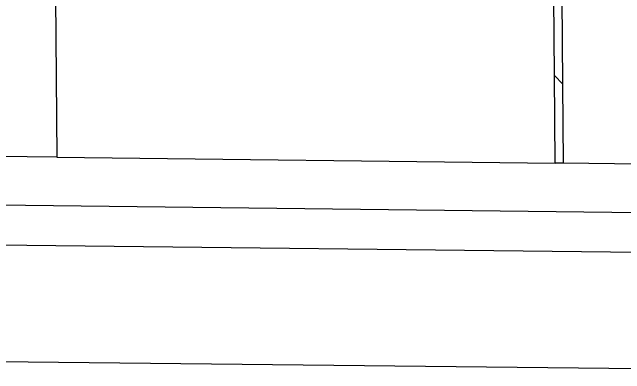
# Model space of a CAD drawing. Extents: x -106 to 80, y -44 to 65.
# Drawn here: x -58.79 to -51.97, y 38.27 to 42.29 of the extents above; entities that cross this region are included whole.
import ezdxf

# ---------------------------------------------------------------- set-up
doc = ezdxf.new("R2010")
doc.units = 0
doc.layers.get('0').update_dxf_attribs({"linetype": 'CONTINUOUS'})

msp = doc.modelspace()

# ---------------------------------------------------------------- linework, layer by layer
for p, q in [((-58.3314, 45.0845), (-58.2972, 40.6802)), ((-52.7541, 41.5913), (-52.7719, 44.1393)), ((-52.6607, 41.4937), (-52.6785, 44.0344)), ((-52.7472, 40.6147), (-52.7541, 41.5913)), ((-52.6607, 41.4937), (-52.7541, 41.5913)), ((-52.6545, 40.6137), (-52.6607, 41.4937)), ((-58.2972, 40.6802), (-59.1766, 40.6906)), ((-58.2972, 40.6802), (-52.7472, 40.6147)), ((-52.6545, 40.6137), (-52.7472, 40.6147)), ((-51.6711, 40.6021), (-52.6545, 40.6137)), ((-47.039, 40.0085), (-64.0207, 40.2055)), ((-44.7936, 39.5405), (-67.2982, 39.7981)), ((-45.7963, 38.2627), (-62.5225, 38.4465))]:
    msp.add_line(p, q)

doc.saveas('drawing.dxf')
